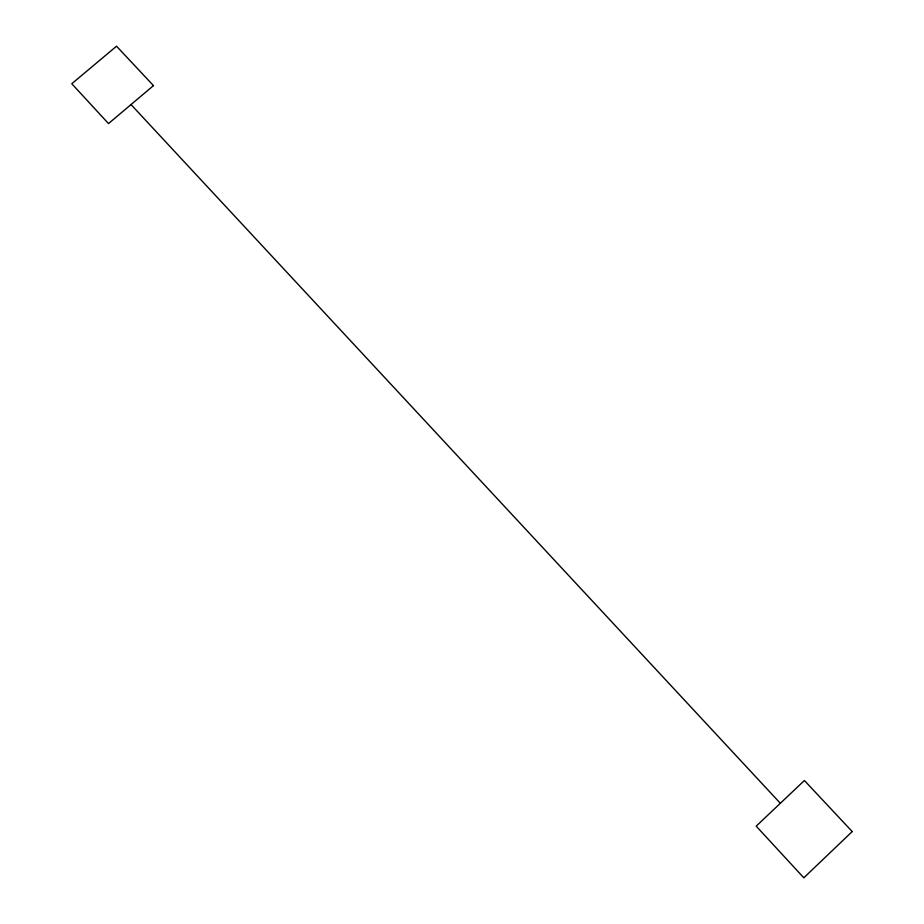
<?xml version="1.0" encoding="UTF-8"?>
<svg xmlns="http://www.w3.org/2000/svg" width="924" height="924" viewBox="0 0 924 924"><rect width="100%" height="100%" fill="white"/><g stroke="black" fill="none" stroke-linecap="round" stroke-linejoin="round"><path stroke-width="1.39" d="M131.023 104.562L780.353 803.291M852.217 831.565L803.811 877.8L756.213 826.16L804.4 780.514L852.217 831.565M153.465 85.62L108.501 123.573L71.783 83.737L116.54 46.2L153.465 85.62"/></g></svg>
